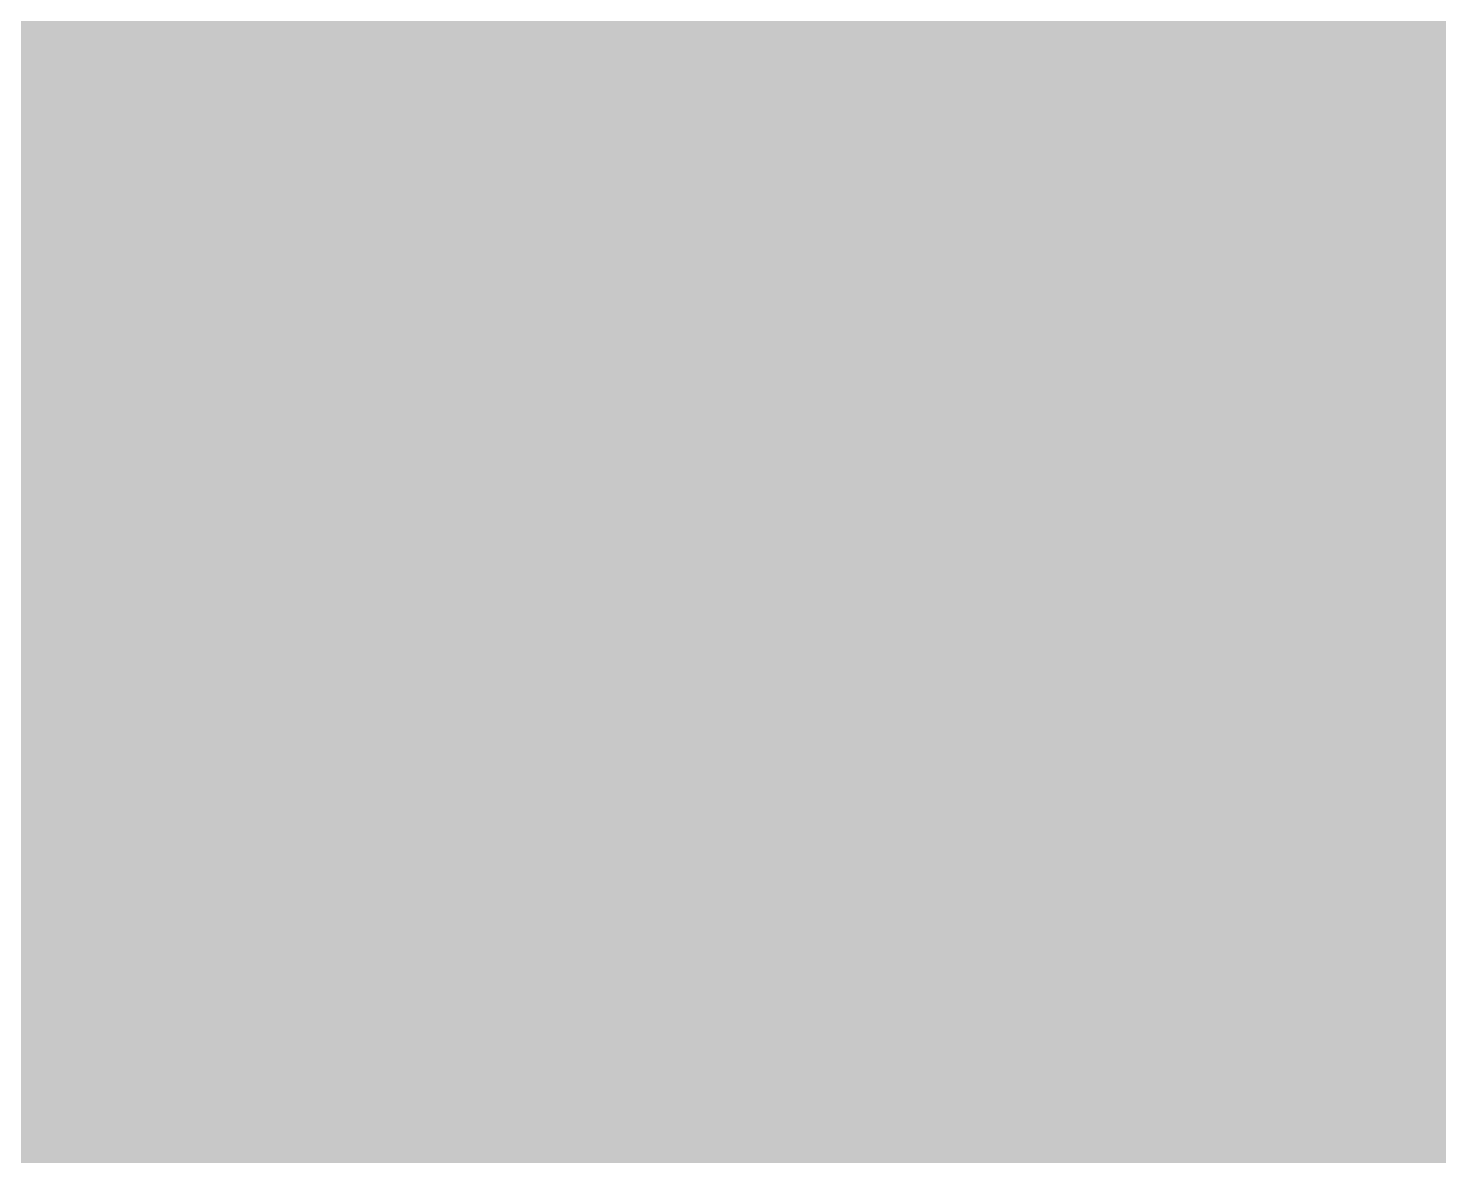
# Model space of a CAD drawing. Header units: inches. Extents: x 288635 to 693176, y 676945 to 1601077.
# Drawn here: x 492576 to 492635.1, y 1134543.1 to 1134590.4 of the extents above; entities that cross this region are included whole.
import ezdxf

# ---------------------------------------------------------------- set-up
doc = ezdxf.new("R2010")
doc.units = ezdxf.units.IN
doc.header["$MEASUREMENT"] = 0

msp = doc.modelspace()

# ---------------------------------------------------------------- hatches: boundary and pattern name
h = msp.add_hatch(color=256)
h.paths.add_polyline_path([(497860.4345, 1137734.2147), (498078.8749, 1137464.9741), (498480.1957, 1136906.173), (498688.4761, 1136459.1321), (498896.7565, 1135880.0109), (499125.357, 1135295.8098), (499313.3174, 1134919.889), (499356.9971, 1134839.2496), (499511.4378, 1134554.1283), (499750.1983, 1134041.0473), (499902.5986, 1133350.1659), (499983.8787, 1132598.3244), (499866.489, 1132036.7091), (500145.8895, 1132209.4295), (501060.2914, 1133012.0711), (501558.1324, 1133327.0317), (502167.7336, 1133530.2321), (502965.2952, 1133672.4724), (503265.0158, 1133687.7124), (503955.8972, 1133621.6723), (505068.4194, 1133342.2717), (506064.1014, 1133037.4711), (506544.1487, 1132749.4221), (506979.4557, 1132224.6695), (507375.6965, 1131620.1483), (507650.0171, 1131183.2674), (507832.8974, 1130868.3068), (507915.5631, 1130740.2223), (507894.7042, 1130592.0812), (507929.6293, 1130226.9555), (507926.4543, 1130011.0551), (507857.345, 1129689.7444), (507720.1292, 1129444.8402), (507456.0242, 1128973.463), (507049.0411, 1128619.237), (506907.3831, 1128495.9421), (506109.8215, 1127957.461), (505297.0199, 1127505.3401), (504408.0181, 1127083.6992), (503720.2233, 1126830.0749), (503595.2164, 1126783.9786), (502990.6952, 1126651.8984), (502025.4933, 1126423.2979), (501136.4915, 1126352.1778), (500023.9693, 1126377.5778), (499875.4067, 1126384.5417), (499373.728, 1126408.0579), (499541.3683, 1127007.4991), (499875.3885, 1126974.752), (500059.5294, 1126956.699), (500831.6909, 1126982.099), (501827.3729, 1127063.3792), (502228.6937, 1127134.4993), (502995.7752, 1127302.1397), (503701.8967, 1127551.0602), (503720.2233, 1127558.7363), (504672.1786, 1127957.461), (505210.6597, 1128226.7015), (505784.7008, 1128521.3421), (506328.2619, 1128927.7429), (506663.5426, 1129181.7434), (506825.7857, 1129444.8402), (506851.503, 1129486.544), (507075.0234, 1129826.9047), (507151.2236, 1130223.1455), (507171.5436, 1130563.5062), (506998.8233, 1131117.2273), (506831.1829, 1131427.1079), (506577.1824, 1131742.0685), (506282.5418, 1132031.6291), (506013.3013, 1132234.8295), (505586.5804, 1132356.7498), (505195.4196, 1132468.51), (504909.0861, 1132386.3149), (504499.9435, 1132268.866), (504200.049, 1132182.7781), (503574.8964, 1131940.1889), (502959.7412, 1131772.6172), (502208.3737, 1131742.0685), (501588.6124, 1131711.5885), (501136.4915, 1131686.1884), (500791.0508, 1131584.5882), (499356.9971, 1130814.9794), (499267.0478, 1130766.7066), (498927.2366, 1130358.0399), (498693.5561, 1130170.0795), (498337.9554, 1129926.239), (497829.9544, 1129717.9586), (497205.1132, 1129636.6785), (496615.832, 1129702.7186), (495950.3507, 1129809.3988), (495269.6293, 1129997.3592), (494787.0283, 1130251.3597), (493948.8267, 1130657.7605), (493212.2252, 1131140.3615), (492923.659, 1131384.4203), (492753.5821, 1131283.5782), (492573.7725, 1131177.0846), (492045.3165, 1130864.1026), (492455.4215, 1130480.456), (493103.6519, 1129461.8081), (493104.5003, 1129444.8402), (493130.1103, 1128932.6404), (492891.9849, 1128469.6186), (492508.3383, 1128178.5764), (492018.8581, 1127953.6801), (491383.8568, 1127940.4509), (489994.7916, 1128178.5764), (488843.8518, 1128390.2435), (488446.976, 1128707.7441), (487917.8082, 1129303.0578), (487758.303, 1129444.8402), (487735.6636, 1129464.9641), (487322.4946, 1129832.2255), (487835.9323, 1129811.4104), (488301.4548, 1129792.5379), (488486.8311, 1129643.3326), (488843.8518, 1129355.9746), (489161.3524, 1129197.2242), (489531.7698, 1129064.9323), (490378.4382, 1128906.182), (490775.314, 1128866.4944), (491225.1065, 1128760.6609), (491608.7531, 1128668.0565), (491873.337, 1128588.6814), (492137.9208, 1128588.6814), (492428.9631, 1128760.6609), (492521.5674, 1128959.0988), (492521.5674, 1129342.7454), (492115.1349, 1129758.5212), (491801.065, 1130079.8111), (491370.6276, 1130520.1436), (490782.5382, 1130313.2963), (490584.4178, 1130313.2963), (491026.3787, 1130658.737), (491305.7792, 1131131.1779), (491605.4998, 1131385.1784), (492072.8607, 1131725.5391), (492337.276, 1131918.7657), (492498.6668, 1132036.7051), (492733.2621, 1132208.1401), (492941.5425, 1132451.9806), (493154.9029, 1132782.1812), (493129.5029, 1133274.9422), (492870.4223, 1134092.8239), (492580.8618, 1134631.3049), (492895.8224, 1135515.2267), (493439.3835, 1135118.9859), (493660.237, 1135412.2932), (493690.6144, 1135452.6363), (493989.4667, 1135849.5309), (494179.3035, 1136254.2543), (494680.3481, 1137023.0132), (495142.629, 1137556.4143), (495615.07, 1137901.855), (496204.3512, 1138120.2954), (496768.2323, 1138196.4956), (497266.0733, 1138094.8954), (497494.6737, 1137967.8951), (497860.4345, 1137734.2147)], flags=0)
h.paths.add_polyline_path([(494507.5869, 1136072.8232), (494538.0669, 1135976.303), (494736.1873, 1136006.783), (495061.308, 1136281.1036), (495498.1888, 1136545.2641), (495782.6694, 1136682.4244), (495891.8597, 1136706.6889), (496011.2699, 1136733.2245), (496244.9503, 1136789.1046), (496646.2711, 1136672.2644), (497169.5122, 1136392.8638), (497621.6331, 1136093.1432), (497901.0337, 1135823.9027), (498175.3542, 1135559.7421), (498327.7545, 1135473.382), (498525.8749, 1135422.5819), (498525.8749, 1135600.3822), (498409.0347, 1136113.4632), (498307.4345, 1136428.4239), (498160.1142, 1136728.1445), (497977.2338, 1136966.9049), (497733.3933, 1137180.2654), (497377.7926, 1137439.3459), (497057.752, 1137632.3863), (496697.0712, 1137667.9463), (496468.4708, 1137673.0264), (496168.7502, 1137622.2263), (495802.9895, 1137474.906), (495411.8287, 1137231.0655), (495045.2496, 1136861.2988), (494827.6275, 1136641.7843), (494619.3471, 1136336.9837), (494507.5869, 1136072.8232)], flags=0)
h.paths.add_polyline_path([(496498.9918, 1135951.1311), (496026.5508, 1136007.0112), (495630.31, 1135930.811), (495295.0293, 1135839.3709), (494974.9887, 1135697.1306), (494568.5879, 1135453.2901), (494263.7873, 1135123.0894), (493944.7176, 1134695.9646), (494013.4246, 1134610.9849), (494196.305, 1134194.4241), (494226.7851, 1133701.6631), (494191.225, 1133274.9422), (494074.3847, 1132827.9013), (493774.6641, 1132269.1002), (493638.132, 1132036.7051), (493535.9037, 1131862.6994), (493327.6233, 1131623.9389), (493745.6262, 1131445.1621), (494781.9483, 1130987.9612), (495945.2706, 1130561.2403), (496631.072, 1130449.4801), (497189.8731, 1130434.2401), (497713.1142, 1130566.3203), (497951.8747, 1130612.0404), (498358.2755, 1130876.2009), (498597.0359, 1131135.2815), (498906.9166, 1131617.8824), (499099.957, 1131978.5631), (499111.9545, 1132036.7051), (499165.9971, 1132298.6038), (499211.7172, 1132552.6043), (499242.1972, 1132882.805), (499252.3573, 1133167.2855), (499201.5572, 1133517.8062), (499003.4368, 1134081.6874), (498688.4761, 1134442.3681), (498261.7553, 1134894.489), (497672.4741, 1135382.17), (497052.7129, 1135783.4908), (496498.9918, 1135951.1311)], flags=0)
h.paths.add_polyline_path([(500341.3782, 1131784.8112), (500397.2583, 1131754.3311), (500503.9385, 1131794.9712), (500813.8192, 1131896.5714), (501178.2783, 1132037.9224), (501570.7407, 1132064.2117), (502160.0219, 1132023.5717), (502273.1835, 1132037.9161), (502832.5837, 1132108.826), (502881.3833, 1132115.0119), (503750.065, 1132333.4523), (504329.1862, 1132496.0126), (504593.3467, 1132719.5331), (504613.6668, 1132943.0535), (504461.2665, 1133105.6138), (504065.0257, 1133263.0941), (503623.0648, 1133313.8942), (503211.584, 1133283.4142), (502528.9524, 1133216.5585), (502226.062, 1133186.894), (502003.8467, 1133116.7208), (501839.9812, 1133064.9738), (501286.2601, 1132800.8132), (500803.6591, 1132450.2925), (500509.0186, 1131993.0916), (500392.1783, 1131947.3715), (500341.3782, 1131784.8112)], flags=0)
h.paths.add_polyline_path([(493509.5158, 1134227.5852), (493407.9156, 1134385.0656), (493245.3553, 1134344.4255), (493179.3152, 1134252.9853), (493255.5153, 1133998.9848), (493392.0414, 1133598.8222), (493402.8356, 1133567.1839), (493499.3558, 1133221.7432), (493580.636, 1132784.8624), (493585.716, 1132668.0221), (493666.9962, 1132647.7021), (493733.0363, 1132835.6625), (493799.0764, 1133043.9429), (493809.2364, 1133303.0234), (493773.6764, 1133628.144), (493745.165, 1133709.6052), (493631.4361, 1134034.5449), (493509.5158, 1134227.5852)], flags=0)
msp.add_hatch(color=256).paths.add_polyline_path([(491605.4998, 1131385.1784), (491305.7792, 1131131.1779), (491544.9283, 1131406.1829), (491783.0537, 1131713.1001), (491940.3617, 1132036.7051), (491968.2624, 1132094.1009), (492190.5129, 1132660.3104), (492296.3464, 1133284.7283), (492418.055, 1134009.6881), (492476.2634, 1134332.4804), (492580.8618, 1134631.3049), (492870.4223, 1134092.8239), (493129.5029, 1133274.9422), (493154.9029, 1132782.1812), (492941.5425, 1132451.9806), (492733.2621, 1132208.1401), (492498.6668, 1132036.7051), (492337.276, 1131918.7657), (492072.8607, 1131725.5391), (491605.4998, 1131385.1784)], flags=0)

doc.saveas('drawing.dxf')
